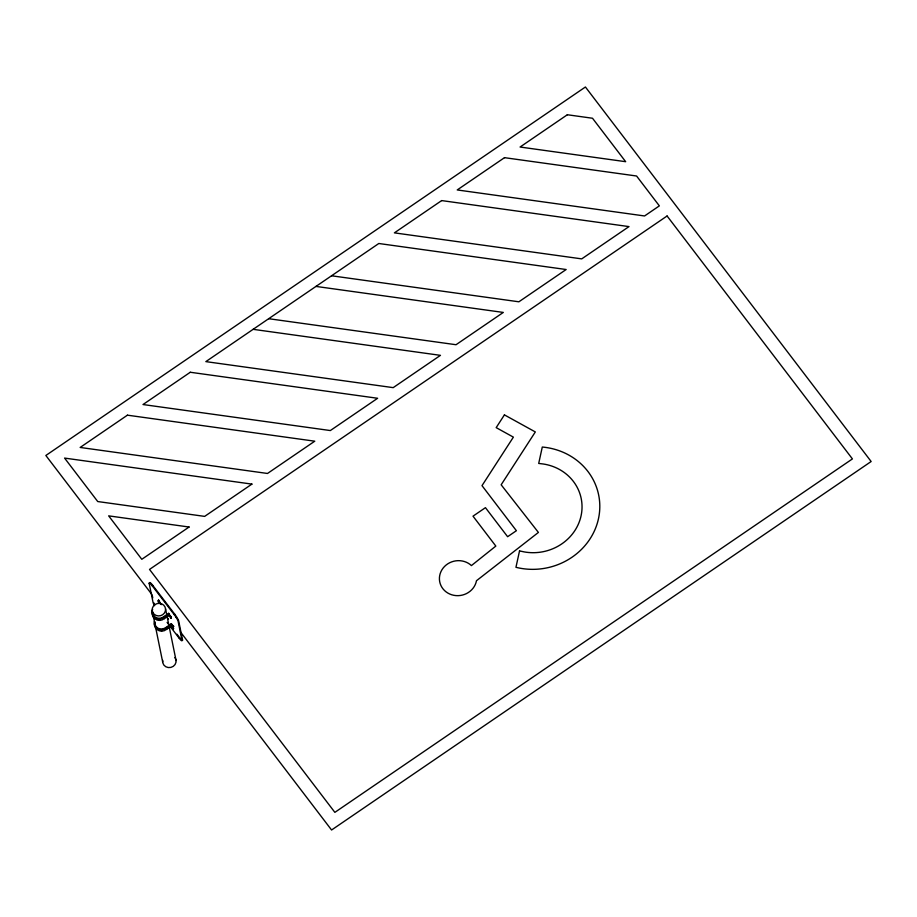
<?xml version="1.0" encoding="UTF-8"?>
<svg xmlns="http://www.w3.org/2000/svg" width="917" height="917" viewBox="0 0 917 917"><rect width="100%" height="100%" fill="white"/><g stroke="black" fill="none" stroke-linecap="round" stroke-linejoin="round"><path stroke-width="1.38" d="M154.641 605.69A6.064 0.906 55.7 0 1 153.036 602.366L149.173 583.372L149.723 582.994A6.064 0.906 55.7 0 1 152.761 585.401L174.769 614.252A6.064 0.906 55.7 0 1 178.677 620.947L182.54 639.951L181.99 640.318A6.064 0.906 55.7 0 1 178.953 637.923L167.1 622.379M149.173 583.372A6.064 0.906 55.7 0 1 152.211 585.78L152.761 585.401M159.65 603.592L158.366 601.907L158.618 600.096L161.289 604.635M158.366 601.907L158.618 600.096M152.635 609.266A7.428 6.923 -11.5 0 0 161.885 618.471L168.602 614.275L170.826 618.241L171.376 617.863L168.717 613.324L163.203 617.084A6.74 6.281 -11.5 0 1 152.646 612.751M166.802 616.258L169.003 614.757L168.717 613.324M152.348 612.441A7.428 6.923 -11.5 0 0 162.171 619.915L168.9 615.708M171.089 616.43L170.826 618.241M181.99 640.318L178.127 621.325A6.064 0.906 55.7 0 0 174.219 614.619L174.769 614.252M154.239 621.76A7.428 6.923 -11.5 0 0 164.074 629.222L170.791 625.027L173.015 628.993L173.565 628.615L170.906 624.076L165.392 627.836A6.74 6.281 -11.5 0 1 154.916 621.852M154.537 623.193A7.428 6.923 -11.5 0 0 164.361 630.667L171.078 626.46M173.267 627.182L173.015 628.993M178.953 637.923L179.503 637.544L176.97 634.209M331.541 275.776L518.884 301.796L566.156 269.518L378.813 243.498L205.844 361.619L393.187 387.639L440.458 355.349L253.126 329.329M315.964 286.413L503.307 312.433L456.036 344.723L268.692 318.703M152.211 585.78L174.219 614.619M158.068 600.475L160.498 603.604M168.602 614.275L171.376 617.863M151.798 594.365L45.85 455.485L585.424 87L871.15 461.515L331.576 830L180.454 631.928M170.791 625.027L173.565 628.615M175.617 616.476L176.259 617.599M170.906 624.076L171.192 625.509M165.564 608.911A6.74 6.281 -11.5 0 1 156.028 615.422A6.74 6.281 -11.5 0 1 154.996 604.578A6.74 6.281 -11.5 0 1 165.564 608.911L176.075 660.572M164.2 617.29L164.487 618.723M166.39 628.042L166.676 629.475M152.211 595.202L152.761 597.918M152.165 610.355L152.726 613.152M153.299 615.949L162.676 662.028M162.412 630.472A6.74 6.281 -11.5 0 1 160.658 630.449M155.512 626.529A6.74 6.281 -11.5 0 1 155.133 624.936M174.883 657.546A6.74 6.281 -11.5 0 1 170.837 667.416A6.74 6.281 -11.5 0 1 162.745 660.378M182.54 639.951A6.064 0.906 55.7 0 1 181.279 639.619M181.096 639.436A6.064 0.906 55.7 0 1 180.397 638.645M180.179 638.392A6.064 0.906 55.7 0 1 179.732 637.831M154.492 604.097A6.064 0.906 55.7 0 1 153.907 602.928M173.898 626.494A14.752 2.189 55.7 0 1 173.451 626.047M172.969 625.554A14.752 2.189 55.7 0 1 172.476 625.016M171.96 624.431A14.752 2.189 55.7 0 1 171.422 623.812M168.476 619.021A10.74 1.593 55.7 0 1 168.04 618.436M160.234 619.72A6.74 6.281 -11.5 0 1 158.481 619.697M519.538 550.899L515.95 567.302A65.543 61.107 -11.5 0 0 598.457 518.804A65.543 61.107 -11.5 0 0 542.291 447.038L538.703 463.44L543.403 464.013A47.73 44.509 -11.5 0 1 581.057 515.893A47.73 44.509 -11.5 0 1 524.146 551.896L519.538 550.899M504.419 414.885L496.177 427.631L513.382 437.134L482.01 485.643L516.397 530.714L507.617 536.709L485.448 507.663L473.012 516.168L495.833 546.085L471.407 565.594L470.077 564.436A18.73 17.457 -11.5 0 0 441.902 569.835A18.73 17.457 -11.5 0 0 451.714 594.778A18.73 17.457 -11.5 0 0 476.485 580.725L538.405 532.433L501.152 484.795L535.322 431.941L504.419 414.885M127.429 415.172L80.157 447.45L267.5 473.47L314.772 441.192L127.429 415.172M190.278 372.256L143.006 404.535L330.338 430.554L377.621 398.276L190.278 372.256M441.662 200.582L394.39 232.861L581.722 258.881L628.993 226.602L441.662 200.582M504.499 157.667L457.228 189.945L644.571 215.965L659.357 205.867L636.581 176.007L504.499 157.667M567.348 114.751L520.077 147.029L625.658 161.69L592.508 118.247L567.348 114.751M189.074 527.023L141.803 559.301L108.653 515.858L189.074 527.023M251.923 484.107L204.651 516.386L97.729 501.542L64.58 458.087L251.923 484.107M667.083 215.988L149.528 569.423L334.865 812.359L852.42 458.913L667.083 215.988"/></g></svg>
